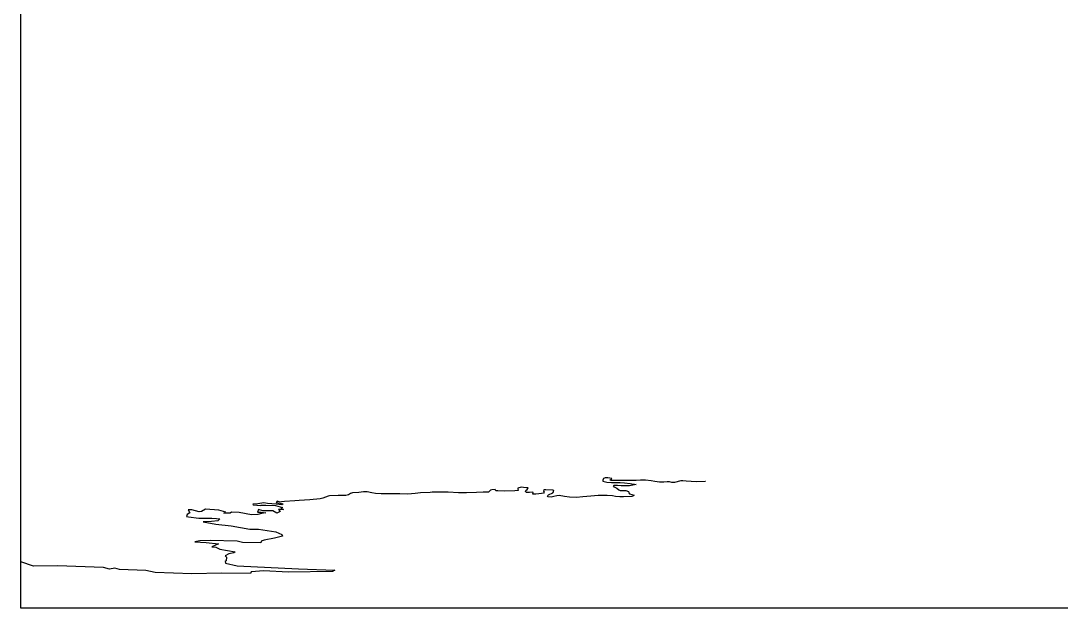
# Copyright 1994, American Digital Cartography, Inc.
# Model space of a CAD drawing. Extents: x -180 to 180, y -90 to 90.
# Drawn here: x -179.9 to -43.3, y -90 to -12.9 of the extents above; entities that cross this region are included whole.
import ezdxf

# ---------------------------------------------------------------- set-up
doc = ezdxf.new("R2010")
doc.units = 0
doc.header["$MEASUREMENT"] = 0
doc.layers.add('SHORE', color=131, linetype='CONTINUOUS')
doc.layers.add('World_Raster', color=7, linetype='CONTINUOUS')
picture_1 = doc.add_image_def('image1.tif', size_in_pixel=(720, 360))

msp = doc.modelspace()

# ---------------------------------------------------------------- linework, layer by layer
at = {"layer": 'SHORE', "linetype": 'Continuous'}
for points in [[(-90, -73.361328), (-90.066574, -73.369827), (-91.226875, -73.387856), (-92.543152, -73.295166), (-92.995789, -73.256401), (-93.244896, -73.280624), (-94.069138, -73.496346), (-94.426041, -73.489067), (-94.714279, -73.378487), (-95.028702, -73.37114), (-95.486954, -73.435463), (-96.031776, -73.436485), (-96.672646, -73.358345), (-97.134628, -73.279938), (-97.867722, -73.186317), (-98.557152, -73.155952), (-99.110504, -73.204453), (-99.92527, -73.205963), (-101.042793, -73.200134), (-101.46064, -73.200912), (-102.390686, -73.210556), (-102.565994, -73.163414), (-102.330742, -73.028633), (-102.286171, -72.949631), (-102.845474, -72.879715), (-103.168297, -72.888199), (-103.38015, -72.967453), (-103.484833, -73.165131), (-103.483337, -73.30761), (-102.979622, -73.449409), (-102.352585, -73.479988), (-101.219887, -73.469963), (-100.656036, -73.532433), (-99.892937, -73.626427), (-99.474449, -73.689316), (-99.338387, -73.712944), (-99.1082, -73.760315), (-99.987724, -73.90551), (-101.063881, -73.915497), (-101.547516, -73.892448), (-101.882195, -73.853172), (-102.031418, -73.877396), (-102.146507, -74.005379), (-101.992432, -74.061058), (-101.634224, -74.212502), (-101.397064, -74.420677), (-101.20639, -74.548981), (-100.768768, -74.532074), (-100.482826, -74.547638), (-100.129715, -74.659729), (-100.059692, -74.845161), (-99.983414, -74.950119), (-99.363869, -75.136948), (-99.475746, -75.244049), (-99.67794, -75.302071), (-100.764961, -75.370071), (-101.269569, -75.36277), (-101.809456, -75.314331), (-102.231979, -75.216331), (-102.925552, -75.192955), (-103.170929, -75.185188), (-104.098038, -75.203384), (-105.043869, -75.254524), (-106.102516, -75.363617), (-106.951515, -75.439476), (-107.858635, -75.40818), (-108.511513, -75.318703), (-109.226639, -75.18837), (-109.545326, -75.213638), (-109.934654, -75.329613), (-110.264847, -75.387955), (-110.650322, -75.347443), (-110.738159, -75.215874), (-110.598259, -75.10881), (-110.052452, -74.815277), (-109.941978, -74.702133), (-109.898483, -74.549042), (-110.05352, -74.476959), (-110.955498, -74.422386), (-111.240761, -74.463089), (-111.295189, -74.607979), (-111.188843, -74.744766), (-111.282211, -74.866013), (-111.544319, -74.931152), (-111.893044, -74.956062), (-112.280869, -75.005379), (-112.674767, -74.997955), (-112.629547, -74.787788), (-112.783386, -74.763855), (-113.133667, -74.796783), (-113.515999, -74.789429), (-113.634796, -74.676758), (-113.600555, -74.547874), (-113.435684, -74.402893), (-113.298508, -74.234184), (-113.337936, -74.1782), (-113.519913, -74.186539), (-113.908501, -74.131226), (-114.217987, -74.099792), (-114.646675, -74.204651), (-114.661293, -74.30085), (-114.611763, -74.549759), (-115.025383, -74.58271), (-116.424606, -74.633614), (-117.264488, -74.594917), (-117.531189, -74.563225), (-117.627029, -74.394638), (-118.056641, -74.443611), (-118.223595, -74.500175), (-118.492973, -74.734146), (-118.653458, -74.766701), (-119.20874, -74.767731), (-120.061188, -74.79351), (-121.405899, -74.820229), (-122.435127, -74.830208), (-123.801689, -74.752068), (-124.787529, -74.761963), (-125.321487, -74.762947), (-125.876846, -74.763985), (-126.140427, -74.780609), (-127.423706, -74.831398), (-128.104141, -74.913406), (-129.090958, -75.004211), (-130.145676, -74.973778), (-131.336899, -74.959816), (-132.568726, -74.962097), (-133.311142, -74.931152), (-133.82225, -74.851341), (-134.410873, -74.683128), (-134.920044, -74.716293), (-135.526657, -74.806099), (-136.352432, -74.847977), (-136.600403, -74.904945), (-136.865417, -75.100769), (-137.232727, -75.167099), (-138.228119, -75.193604), (-139.354645, -75.236816), (-139.556946, -75.278305), (-140.240845, -75.543457), (-140.601334, -75.618561), (-141.949936, -75.737091), (-143.348862, -75.831024), (-143.90152, -75.881943), (-145.278687, -75.992729), (-145.667587, -76.026802), (-145.838715, -76.060829), (-146.222458, -75.951866), (-146.358887, -76.088287), (-145.449417, -76.27018), (-145.631317, -76.406593), (-146.358887, -76.315651), (-147.495712, -76.224701), (-147.995911, -76.133759), (-148.768951, -76.27018), (-149.451035, -76.315651), (-149.405563, -76.406593), (-148.450638, -76.497543), (-148.359695, -76.452065), (-147.723068, -76.452065), (-146.449829, -76.497543), (-145.540375, -76.770378), (-145.767731, -76.86132), (-145.403946, -77.043213), (-146.086044, -77.043213), (-145.858673, -77.270584), (-146.267944, -77.497948), (-146.813614, -77.179634), (-147.450226, -77.179634), (-148.132324, -77.179634), (-148.678009, -77.043213), (-148.814423, -77.361526), (-148.359695, -77.361526), (-147.723068, -77.452469), (-148.314209, -77.543419), (-148.768951, -77.679832), (-149.632935, -77.725311), (-151.224487, -77.406998), (-152.224884, -77.361526), (-152.406784, -77.497948), (-153.225281, -77.497948), (-152.997925, -77.361526), (-153.907379, -77.134163), (-155.635345, -76.997742), (-156.18103, -77.270584), (-156.499329, -77.316055), (-157.454269, -77.088692), (-157.908997, -77.088692), (-157.727112, -77.452469), (-158.04541, -77.679832), (-158.136368, -77.952675), (-157.863525, -77.998146), (-156.544815, -78.180038), (-156.18103, -78.180038), (-155.40799, -78.180038), (-154.816833, -78.180038), (-154.225693, -78.22551), (-153.770966, -78.270981), (-154.043808, -78.498344), (-154.86232, -78.589294), (-155.953659, -78.634766), (-154.316635, -78.953079), (-152.270355, -79.180443), (-149.814819, -79.589699), (-148.678009, -79.589699), (-146.404358, -79.953476), (-145.631317, -80.317261), (-145.540375, -80.544624), (-146.586243, -80.771988), (-147.950439, -81.04483), (-148.359695, -81.181244), (-148.405167, -81.408615), (-150.815231, -81.363136), (-151.497314, -81.181244), (-155.044205, -81.090302), (-156.408386, -81.135773), (-157.045013, -81.272194), (-155.544403, -81.363136), (-153.95285, -81.545029), (-154.816833, -81.908813), (-154.316635, -81.954285), (-153.770966, -82.227127), (-151.770157, -82.590904), (-151.952042, -82.727325), (-152.588669, -82.863747), (-153.088867, -83.09111), (-152.906982, -83.273003), (-152.952454, -83.773201), (-153.088867, -83.864151), (-153.043396, -84.091515), (-151.497314, -84.409821), (-143.448624, -84.819077), (-138.673965, -85.000969), (-138.992279, -85.182861), (-144.812805, -85.273804), (-147.995911, -85.091919), (-149.678406, -85.228333), (-149.723877, -85.410225), (-153.543594, -85.364754), (-157.454269, -85.455696), (-162.274384, -85.319283), (-163.502167, -85.04644), (-166.958099, -84.910027), (-167.54924, -84.728134), (-168.27681, -84.864555), (-169.04985, -84.637192), (-175.097748, -84.409821), (-178.235382, -84.455299), (-179.901978, -83.887917)], [(179.861633, -84.426414), (179.862045, -87.426414), (179.858658, -89.97319), (-18.143324, -89.979744), (-179.901642, -89.98465), (-179.901459, -89.887917), (-179.901718, -86.887917), (-179.901978, -83.887917)]]:
    msp.add_lwpolyline(points, dxfattribs=at)

# ---------------------------------------------------------------- pictures from other files: only their frames are drawn
at = {"layer": 'World_Raster'}
image = msp.add_image(picture_1, insert=(-179.901642, -89.98465), size_in_units=(359.7601, 179.88005), dxfattribs=at)
image.dxf.flags = 7

doc.saveas('drawing.dxf')
